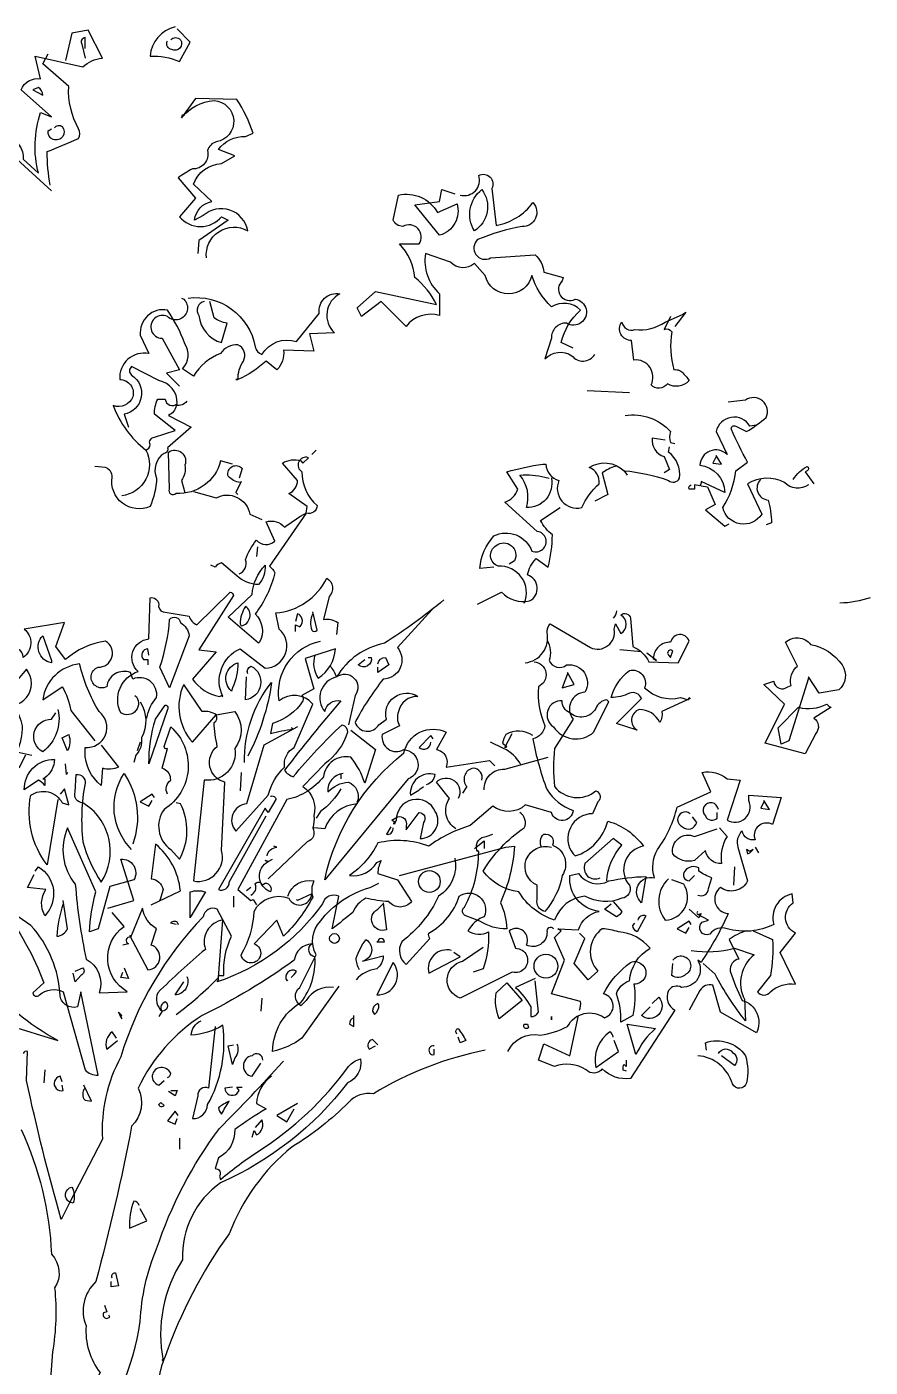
# Model space of a CAD drawing. Header units: inches. Extents: x 0 to 8.9, y 0 to 12.
# Drawn here: x 4.23 to 8.88, y 4.57 to 11.95 of the extents above; entities that cross this region are included whole.
import ezdxf

# ---------------------------------------------------------------- set-up
doc = ezdxf.new("R2010")
doc.units = ezdxf.units.IN
doc.header["$MEASUREMENT"] = 0

# ---------------------------------------------------------------- blocks, each defined once
blk = doc.blocks.new('A$C2F474FAB')
for points in [[(4.3673, 11.0498), (4.0924, 11.3008, 0.636124), (4.0386, 11.1215, -0.212875), (3.7278, 11.0797, -0.040161), (3.5545, 10.8406, -0.538727), (3.6263, 10.9482, -0.038391), (3.68, 11.1335, 0.023422), (3.9848, 11.2948, -0.778931), (4.2119, 11.2231), (4.2956, 11.1454, -0.14267), (4.3075, 11.4801), (4.3673, 11.4562), (4.2, 11.6056, -0.349304), (4.3075, 11.6653), (4.2776, 11.7908), (4.5406, 11.7311, -0.186783), (4.6482, 11.7789), (4.5705, 11.9343), (4.4808, 11.9163), (4.445, 11.7669)], [(4.5525, 11.8327), (4.5525, 11.8924, 0.535172), (4.5346, 11.8566), (4.5525, 11.7789)], [(5.0486, 11.9522, 0.315994), (4.9111, 11.7908, -0.114075), (5.0725, 11.761), (5.1322, 11.8685), (5.0605, 11.9402)], [(5.0247, 11.8805, -0.449051), (5.0784, 11.8805, -0.780762), (5.0306, 11.8267, -0.5), (5.0067, 11.8745)], [(4.3613, 11.0797, -0.04158), (4.3434, 11.2649, 0.012192), (4.5167, 11.3367, 0.248367), (4.5167, 11.3904, -0.13884), (4.4629, 11.6235), (4.3195, 11.749), (4.3494, 11.8028)], [(4.2657, 11.6056), (4.3195, 11.5757, 0.276978), (4.2956, 11.6175), (4.2657, 11.6056)], [(5.2219, 10.6793, -0.61586), (5.449, 10.8287, 0.591492), (5.2039, 10.9124), (5.1561, 10.8884, -0.334061), (5.2518, 10.99), (5.1502, 11.0857, -0.300079), (5.3055, 11.1992), (5.3773, 11.241), (5.2876, 11.2769, -0.24559), (5.437, 11.3486), (5.4788, 11.3665, 0.064346), (5.3892, 11.5518), (5.1621, 11.5578), (5.0844, 11.4502, -0.216293), (5.2637, 11.5458, -0.89946), (5.2757, 11.3187, 0.265564), (5.2278, 11.2709, -0.5), (5.1442, 11.1693, 0.034439), (5.0665, 11.1215), (5.1621, 11.008), (5.0725, 10.9064, 0.461777), (5.3055, 10.9064), (5.3414, 10.8884), (5.18, 10.7749), (5.1741, 10.7032)], [(4.3852, 11.3964, -0.442368), (4.4271, 11.4024, -1.516525), (4.3494, 11.3785), (4.3673, 11.3904)], [(6.6203, 11.0259, 0.600372), (6.7219, 11.1335, -0.753342), (6.7936, 11.0618), (6.8175, 10.8586, 0.194229), (7.0207, 10.9841, -0.678314), (6.9609, 10.8526, 0.051498), (6.7159, 10.7809, 0.881622), (6.7876, 10.6793), (7.0326, 10.6972, -0.201935), (7.0804, 10.6016), (7.188, 10.5717), (7.182, 10.5538, 0.881622), (7.2537, 10.4522, -1.244614), (7.2059, 10.3207, 0.436066), (7.1223, 10.2371), (7.0864, 10.1235, -0.359619), (7.2358, 10.1414, 0.522507), (7.3613, 10.1474)], [(7.2418, 10.1833), (7.1761, 10.2131, -0.157089), (7.2836, 10.3924, 0.333328), (7.1223, 10.4104, -0.128128), (7.0147, 10.5837, -0.797302), (6.7577, 10.5837), (6.698, 10.6494, -0.408356), (6.5665, 10.6554), (6.429, 10.7032, 0.259506), (6.5067, 10.4821), (6.5067, 10.3625, 0.302765), (6.3215, 10.3028), (6.184, 10.4402), (6.0765, 10.3566), (6.0525, 10.4044), (6.1541, 10.494), (6.4888, 10.4223, 0.117401), (6.3693, 10.5717, 0.173203), (6.2856, 10.757), (6.3932, 10.757, 0.806671), (6.3035, 10.8526, -0.276978), (6.2498, 10.8884), (6.2796, 11.0259, -0.330963), (6.4948, 10.9303), (6.6024, 10.9781, -0.419418), (6.5067, 10.8048), (6.3693, 10.9721), (6.5067, 10.99), (6.5187, 11.0558), (6.5904, 11.0319)], [(6.7398, 11.0558, -0.434998), (6.698, 10.8287, -0.383423), (6.7398, 11.0558)], [(5.1203, 10.4582, -0.4021), (5.4908, 10.1892, 0.236053), (5.5267, 10.1474, -0.350769), (5.7179, 10.2191), (5.8434, 10.3745, -0.513931), (5.9569, 10.4821, 0.519897), (5.9271, 10.2669), (5.7896, 10.261), (5.8135, 10.1653), (5.6462, 10.1713, -0.233566), (5.6103, 10.0637), (5.5506, 10.1116, -0.081039), (5.3952, 10.01), (5.3832, 10.01), (5.3952, 10.01, -0.147995), (5.4251, 10.1116, 0.442368), (5.3952, 10.2012, 0.265564), (5.2996, 10.1534, 0.169403), (5.1502, 10.0279), (5.0904, 10.0697, 0.349014), (5.1024, 10.2072, 0.066803), (5.0067, 10.3924, 0.501038), (4.8573, 10.255), (4.9051, 10.1534, 0.492294), (4.7438, 10.01, -0.5), (4.8155, 9.9143, -0.4142), (4.7079, 9.8665, 0.138321), (4.8872, 9.6215, -0.529709), (4.7557, 9.3705)], [(5.0844, 10.4582), (5.0964, 10.4522, -1.00415), (5.0067, 10.3566, 1.247116), (4.9769, 10.2371), (5.0725, 10.0637), (5.0008, 10.0458), (5.0725, 9.9741)], [(5.2099, 10.4402, 0.54657), (5.18, 10.3625, 0.310577), (5.3055, 10.2131), (5.3354, 10.3207, -0.131805), (5.2637, 10.3506), (5.2398, 10.4402)], [(7.7796, 10.3566), (7.7438, 10.2849, -0.4142), (7.7856, 10.2729, 0.112411), (7.7976, 10.0637, -0.302765), (7.8514, 10.0398, -0.099014), (7.8812, 10.004, -0.357651), (7.7617, 9.9861, -0.463791), (7.6721, 9.9801, 0.593826), (7.5765, 10.1175), (7.5645, 10.2251, -0.62767), (7.5107, 10.3267, 0.457672), (7.5824, 10.2849, 0.184982), (7.7498, 10.3267), (7.8454, 10.3685), (7.8633, 10.3805), (7.8035, 10.3028)], [(4.8872, 9.6215, 0.333328), (4.9111, 9.6514, -0.5), (4.935, 9.6932), (5.0486, 9.7291), (4.935, 9.8187, -0.099014), (4.9529, 9.9024), (4.9948, 9.9024, 0.663971), (5.0605, 9.8785, 0.376755), (4.9589, 10.004), (4.8095, 10.0817, 0.5), (4.8095, 10.0339, -0.682281), (4.7677, 9.8187), (4.7916, 9.747)], [(5.1143, 9.8904, -0.243835), (5.0545, 9.8665, -0.263626), (5.0127, 9.8127), (5.1382, 9.747), (5.0067, 9.6335, -0.535172), (4.9888, 9.6036, 0.371796), (4.947, 9.4661, -0.090164), (4.9111, 9.3108, -0.594772), (4.702, 9.4721, 0.312363), (4.6661, 9.5259), (4.6063, 9.5319)], [(8.5386, 9.4303, -0.369919), (8.4071, 9.4422, 0.264481), (8.2039, 9.4363), (8.2816, 9.2689, -0.666656), (8.0665, 9.3048, 0.123093), (8.1382, 9.508), (8.2039, 9.5558, -0.027252), (8.1143, 9.7351, -0.720749), (8.1382, 9.753), (8.198, 9.7231, 0.03653), (8.3055, 9.8008, 0.769547), (8.192, 9.8964), (8.0964, 9.8845)], [(7.5286, 9.8127, -0.247742), (7.7796, 9.7231, 0.207977), (7.7796, 9.6633), (7.8035, 9.6574)], [(8.2518, 9.759), (8.2159, 9.753, 0.686798), (8.0306, 9.7231), (8.0904, 9.5976, 0.648468), (7.941, 9.5378, -0.37442), (8.0784, 9.3884), (7.947, 9.4482, -0.236053), (7.941, 9.4243), (7.9111, 9.4303), (7.9111, 9.4064), (7.8812, 9.4064, -0.4142), (7.8932, 9.4303)], [(7.7498, 9.6753), (7.678, 9.6873, 0.37204), (7.7438, 9.5857), (7.7737, 9.5139), (7.7438, 9.496)], [(5.3653, 9.5438), (5.2996, 9.5618, -0.35936), (5.0545, 9.3825, -0.872879), (5.0187, 9.4064), (5.0127, 9.6096, -0.762802), (5.1024, 9.5378, -0.205246), (5.0844, 9.4542), (5.1024, 9.3884)], [(6.8055, 8.9761), (6.7278, 8.9701, -0.159866), (6.8055, 9.1494, -0.443787), (7.0147, 9.0657, 1.153), (7.0446, 9.1733), (6.8653, 9.3347, 0.251633), (6.937, 9.4064), (6.8773, 9.502, -0.035156), (7.0745, 9.5438), (7.0924, 9.5438, 0.326782), (7.1641, 9.4542, 0.618027), (7.2896, 9.3048, -0.102722), (7.3852, 9.4363, 0.333328), (7.3314, 9.5259, -0.346832), (7.5227, 9.508, -0.064789), (7.7677, 9.4542, 0.5), (7.8275, 9.4661, 0.287735), (7.7677, 9.6096), (7.7737, 9.6394)], [(5.4012, 8.9402, 0.4142), (5.437, 9.0179, -0.085083), (5.4968, 9.1255, 0.409286), (5.5984, 9.1195), (5.5506, 9.2271, -0.286789), (5.6522, 9.1972, -0.035156), (5.7717, 9.2749), (5.7776, 9.3108), (5.6761, 9.3825, 0.308105), (5.7239, 9.4542), (5.6402, 9.5498, -0.220123), (5.7418, 9.5618), (5.7537, 9.5498), (5.7836, 9.5797, 0.907883), (5.7478, 9.502, 0.222046), (5.8314, 9.3167, -0.523941), (5.7717, 9.2749), (5.5685, 8.9821, -0.099014), (5.5984, 8.9462, -0.106323), (5.4908, 8.7191, -0.326889), (5.5147, 8.5637), (5.5087, 8.5578), (5.3414, 8.7012), (5.4729, 8.8267, -0.165176), (5.5446, 8.988, -0.200851), (5.5087, 8.8805, -0.173203), (5.3892, 8.9283), (5.3055, 9, 0.236053), (5.2697, 8.9761), (5.2458, 8.988)], [(5.4071, 9.4422, -0.178345), (5.3414, 9.4781, -0.817993), (5.4191, 9.5199), (5.4012, 9.4661)], [(7.4749, 9.5319, 0.092926), (7.4031, 9.496), (7.433, 9.3765), (7.3613, 9.3406)], [(8.4549, 9.4602, -0.132751), (8.5326, 9.5319, -0.5), (8.5326, 9.508), (8.5207, 9.502), (8.5685, 9.4363)], [(7.1223, 9.4661, -0.489075), (6.9848, 9.3048, 0.257034), (6.949, 9.4841, -0.076462), (7.0864, 9.4721), (7.1103, 9.4661)], [(8.2757, 9.4602, 0.656815), (8.3175, 9.3466, -0.053406), (8.3354, 9.2211), (8.3055, 9.2092)], [(5.1502, 9.3944), (5.2757, 9.3586, -0.510468), (5.4609, 9.2689), (5.5267, 9.239)], [(6.7159, 8.7729), (6.8474, 8.8386, 0.25), (7.0027, 8.7908, 0.663467), (6.9908, 8.9343, -0.148178), (7.0386, 9.0239), (7.1043, 8.9761, 0.057068), (7.1282, 9.1554, -0.099014), (7.0625, 9.2331), (7.1701, 9.3048)], [(6.9729, 8.7789, 0.559616), (6.8294, 8.9821, -0.630219), (6.8175, 9.0956, -0.808411), (6.9191, 9.012), (6.8892, 8.994)], [(4.8275, 8.2709, -0.931778), (4.7498, 8.1753, -0.45929), (4.8454, 8.4024, -0.660172), (4.9051, 8.5817), (4.9111, 8.8088, -0.442368), (4.9589, 8.7729, 0.4142), (4.9828, 8.7311), (5.1263, 8.7072, 0.219635), (5.1681, 8.6594), (5.3533, 8.8386, -0.333328), (5.3713, 8.8207), (5.18, 8.5219), (5.2757, 8.51), (5.1442, 8.3606, 0.188675), (5.2936, 8.2649), (5.3055, 8.2709), (5.3115, 8.2649, -0.420059), (5.4071, 8.5279), (5.5446, 8.4203, 0.685608), (5.6223, 8.6355), (5.6043, 8.7251, 0.263565), (5.8852, 8.9163, -0.49028), (5.8972, 8.8147), (5.8673, 8.6892, -0.205246), (5.945, 8.6713), (5.939, 8.6056)], [(6.5306, 8.7968, -0.032425), (6.202, 8.5578, 0.210526), (5.939, 8.3725, 0.557053), (5.8733, 8.1813, -0.431534), (5.9629, 8.241, 0.015289), (5.6522, 7.8586, 0.162277), (5.7, 7.8227, -0.030579), (5.9689, 8.1096, -0.355026), (5.9988, 8.0677, -0.161758), (5.8733, 7.8944), (5.7537, 7.7689, -0.32045), (5.8135, 7.6076, -0.099014), (5.8075, 7.5418, -0.46698), (5.7776, 7.4641), (5.5625, 7.261)], [(8.8792, 8.8088, -0.081085), (8.7119, 8.7789)], [(4.2239, 7.9422), (4.188, 7.8705), (4.1043, 7.9004), (4.0924, 8.1215, -0.355026), (4.0804, 8.2231, 0.788391), (4.2298, 8.4143), (4.1581, 8.3307, -0.312881), (4.0446, 8.4801, -0.116058), (3.9251, 8.3964, -0.265564), (3.9012, 8.4203, 0.226822), (3.8952, 8.504, 0.49527), (3.8414, 8.4861, 0.295303), (3.8175, 8.3725, -0.346893), (3.686, 8.1514), (3.7697, 8.0976), (3.8055, 8.1633, -0.244461), (3.686, 8.3606, 0.215332), (3.7577, 8.4263, -0.236053), (3.8414, 8.6594), (3.7697, 8.6414, -0.59729), (3.6621, 8.6116), (3.686, 8.7311), (3.6621, 8.7371)], [(5.4131, 8.6534, 0.659393), (5.437, 8.761, 0.139038), (5.4071, 8.6653), (5.4131, 8.6534)], [(5.7119, 8.6235), (5.7119, 8.6594), (5.7358, 8.6474, 0.302765), (5.7478, 8.6952, 0.265564), (5.7239, 8.7191), (5.7119, 8.6773)], [(5.8075, 8.7191, 0.195877), (5.8016, 8.6295, 0.4142), (5.8314, 8.6295), (5.8075, 8.7311)], [(6.4649, 8.743), (6.2737, 8.5339, -0.63649), (6.196, 8.3606, 0.04776), (6.0406, 8.1215, 0.639832), (6.1721, 8.1096), (6.2139, 8.1394, -0.689148), (6.3872, 8.2649, 0.369919), (6.2796, 8.1813, 0.225418), (6.2856, 8.1036), (6.19, 8.0558, 0.638885), (6.3095, 7.9721, -0.813461), (6.3334, 7.8108), (5.8733, 7.255, -0.173706), (6.3095, 7.9542, -0.490295), (6.5426, 8.0677), (6.4888, 7.9721, -0.489075), (6.5426, 7.8765), (6.7816, 7.9124), (6.8115, 7.8825)], [(6.9788, 8.4502, 0.444092), (7.0984, 8.6175, -0.197815), (7.1163, 8.6653), (7.3374, 8.5339, 0.607483), (7.4689, 8.6355), (7.4749, 8.6653), (7.5047, 8.6116, 0.589737), (7.5047, 8.7131, -0.60791), (7.5585, 8.6952), (7.5705, 8.5398, -0.177399), (7.6601, 8.4562), (7.8215, 8.4502), (7.8812, 8.5697, 0.765594), (7.7796, 8.5637, 0.420074), (7.684, 8.4741), (7.702, 8.4622), (7.6482, 8.504)], [(7.4808, 8.7371, -0.173203), (7.4629, 8.6952)], [(4.8932, 8.1454, -0.149368), (4.947, 8.259, 0.589905), (4.8155, 8.3606), (4.8035, 8.3964, 0.490158), (4.6721, 8.3187, -1.060547), (4.6243, 8.4263, 0.776093), (4.6661, 8.5697, 0.142365), (4.445, 8.4681), (4.3912, 8.5398), (4.439, 8.6713), (4.2179, 8.6355, -0.50354), (4.2119, 8.4801, 0.628937), (4.1282, 8.5219, -0.265564), (4.0804, 8.3068, -0.169571), (4.2059, 8.1036, -0.119873), (4.1761, 7.9602), (4.2597, 7.9422)], [(5.0187, 8.3127), (4.9649, 8.4263, 0.065445), (5.0187, 8.6892, -0.659393), (5.0784, 8.6713, -0.236053), (5.1263, 8.5996), (5.0187, 8.3127)], [(4.3673, 8.4622), (4.3673, 8.4502, -0.602081), (4.3195, 8.5996), (4.3673, 8.4622)], [(5.7239, 8.0976), (5.5386, 7.996), (5.443, 7.6733, 0.621735), (5.3832, 7.5239), (5.5625, 7.7211, -0.145264), (5.6522, 7.8765, -0.318115), (5.7059, 7.9841), (5.8075, 8.2231, 0.4142), (5.6223, 8.241, -0.3983), (5.8494, 8.5697)], [(7.0984, 8.5757, -0.203796), (7.1103, 8.4622, 0.5), (7.2059, 8.4382, -0.634598), (7.3075, 8.2888, 0.605972), (7.2418, 8.1394), (7.1402, 7.9781, 0.057175), (7.1402, 7.7689, 0.421936), (7.3673, 7.745, -0.582718), (7.3792, 7.6853), (7.3494, 7.6195, 0.620148), (7.2418, 7.3984), (7.2537, 7.3865, 0.257812), (7.433, 7.5777, -0.173203), (7.6302, 7.4402, 0.587067), (7.5525, 7.2251, -0.514618), (7.5107, 7.1534, -0.232178), (7.3075, 7.1653, 0.29216), (7.1402, 7.0339, -0.185837), (6.943, 7.1892, -0.198715), (6.7458, 7.3028, -0.106171), (6.9729, 7.5418, 0.37854), (6.949, 7.6255)], [(8.5386, 8.3665), (8.431, 8.0199), (8.3892, 8.002), (8.3713, 8.0916), (8.4848, 8.2052, 0.182709), (8.6402, 8.2231, 0.162277), (8.6641, 8.2052), (8.5685, 8.1454, -0.442368), (8.5804, 8.0618), (8.5207, 7.9482), (8.2996, 8.008), (8.4071, 8.2231), (8.2936, 8.3307), (8.3474, 8.3486, 0.608597), (8.4251, 8.3187), (8.443, 8.3247, -0.302765), (8.4788, 8.4323), (8.4131, 8.5637, -0.435272), (8.5506, 8.5518, -0.199997), (8.7239, 8.4382, -0.39035), (8.7059, 8.3008), (8.5984, 8.2829), (8.5386, 8.3725), (8.5386, 8.3665)], [(4.9051, 8.492), (4.8992, 8.5279, 0.663971), (4.8753, 8.4681), (4.8992, 8.4681), (4.8992, 8.4382)], [(5.8195, 8.492, 0.240036), (5.8374, 8.3665, 0.2379), (5.933, 8.5279), (5.7657, 8.4741), (5.8135, 8.3068), (5.7478, 8.2709, -0.236053), (5.7537, 8.241, -0.178345), (5.5864, 8.1155), (5.5745, 8.0618, -0.026764), (5.7, 8.0857), (5.688, 8.0916)], [(7.7916, 8.5159, 1), (7.7677, 8.492), (7.7796, 8.4801), (7.7916, 8.5159)], [(7.0267, 8.4562, -0.781662), (7.0506, 8.3187, 0.117264), (7.0864, 8.1036, -0.313339), (7.0207, 8.0319, 0.047501), (7.0984, 7.751, 0.169022), (7.2418, 7.6375, -0.818817), (7.1223, 7.6255), (6.9788, 7.6673, -0.366302), (6.7996, 7.6614), (6.6741, 7.5538, 0.087692), (6.447, 7.4402, 0.152817), (6.1661, 7.4582, -0.122787), (6.0107, 7.2789, 0.295853), (6.1601, 7.3506), (6.184, 7.3625, 0.119873), (6.1661, 7.2908), (6.2737, 7.255), (6.3514, 7.1355, -0.477066), (6.2259, 7.1355, -0.0401), (6.1004, 7.1534, 0.198517), (6.0286, 7.0757, -0.006836), (5.9151, 6.9861), (5.951, 7.1653, 0.45993), (5.8613, 7.1235, -0.158264), (5.2816, 6.6932), (5.2876, 6.7052), (5.2876, 6.7291), (5.3175, 6.7291, -0.124191), (5.3593, 6.9442), (5.2816, 7.0936, 0.514618), (5.2039, 7.0518, 0.118927), (4.7498, 6.2809, 0.137955), (4.6482, 5.8267), (4.4689, 5.4801, -0.704712), (4.4808, 5.5637, -0.204086), (4.4868, 5.4741), (4.4689, 5.4801), (4.4211, 5.3845, -0.014694), (4.2298, 6.1494), (4.2358, 6.3108, 0.4142), (4.2119, 6.2988)], [(4.2, 5.8805, -0.100525), (4.3673, 5.1932, -0.35463), (4.3852, 5.008, -0.067169), (4.3733, 4.6554), (4.3016, 3.6873)], [(4.6422, 7.996), (4.7378, 7.8765, -0.204086), (4.6482, 7.8705), (4.6422, 7.7749, -0.226822), (4.5525, 7.9602), (4.5525, 7.9841, 0.749039), (4.6302, 8.1813, -0.077942), (4.5227, 8.4442, 0.34404), (4.3195, 8.247), (4.4271, 8.3187, -0.080353), (4.4749, 8.1873), (4.6063, 8.0199)], [(5.3593, 8.2948, -0.592255), (5.3952, 8.4502, -0.099731), (5.3653, 8.3127), (5.3593, 8.2948)], [(5.449, 8.3904, -0.4142), (5.4669, 8.4323, -0.738571), (5.437, 8.247), (5.443, 8.3725)], [(5.9031, 8.4323, -0.062256), (5.939, 8.3725, -0.882339), (6.0406, 8.2709), (6.0047, 8.1096)], [(6.1123, 8.4801), (6.1302, 8.4801, -0.707504), (6.0585, 8.4382), (6.0944, 8.4681)], [(6.1661, 8.4442, -0.380188), (6.2079, 8.4801), (6.2259, 8.4382), (6.1661, 8.3964), (6.1661, 8.4263)], [(5.431, 7.9004, -0.174072), (5.5804, 8.3426, -0.088486), (5.449, 7.9363)], [(7.8872, 8.253), (7.7318, 8.1813, -0.162277), (7.7199, 8.1215, 0.291199), (7.6063, 8.1932, 0.630219), (7.5944, 8.0797), (7.4808, 8.1155), (7.6183, 8.253, 0.4142), (7.5525, 8.2829, -0.124695), (7.451, 8.259, -0.156006), (7.5525, 8.4084, -0.597885), (7.6362, 8.3127, 0.261948), (7.8334, 8.259), (7.8753, 8.247), (7.8812, 8.259), (7.8872, 8.253)], [(5.2757, 8.1633), (5.3773, 8.1813, -0.352936), (5.3773, 7.9781, -0.5103), (5.2099, 7.8048), (5.1502, 7.249, 0.554825), (5.3055, 7.4163), (5.3235, 7.7928, -0.628204), (5.2816, 7.99, -0.044617), (5.2637, 8.1215, 0.4142), (5.2757, 8.1633, 0.205246), (5.198, 8.1813), (5.0964, 8.3307, 0.298126), (5.1442, 8.0139), (5.2757, 8.1633)], [(4.4031, 8.1932, -0.297256), (4.3195, 7.9602, -0.782791), (4.3673, 8.1394), (4.3912, 8.1753)], [(4.8573, 8.2351, -0.272202), (4.8633, 8.0378, -0.236053), (4.8334, 7.9422), (4.8215, 7.9004)], [(4.9051, 7.8944, -0.079437), (4.941, 8.1394), (4.9948, 8.2171, -0.618027), (5.0067, 8.1932), (4.9051, 7.8944)], [(7.2239, 8.1753, -0.319077), (7.182, 8.241, 0.777725), (7.1342, 8.0976, 0.455246), (7.3553, 8.0677), (7.439, 8.2351), (7.4271, 8.247, 0.25296), (7.3673, 8.1992, -0.489075), (7.2239, 8.1753)], [(4.4569, 7.9661), (4.4271, 8.0378), (4.4629, 8.0558, -0.195877), (4.4569, 7.9661)], [(5.0067, 7.7271, -0.35614), (5.0247, 7.8048, 0.302765), (4.9888, 7.8645), (4.9769, 7.8705), (5.0067, 7.9781, -0.618027), (4.9888, 7.99), (5.0247, 8.0976, -0.499023), (4.9888, 7.6434, 0.420273), (5.0247, 7.4223), (5.0725, 7.3685, 0.254562), (5.0784, 7.6733), (5.0545, 7.6793)], [(6.0167, 8.0797), (6.1541, 7.9721), (6.0944, 7.7869, 0.096893), (6.0167, 7.9303, 0.449585), (5.8673, 7.8227, -0.175735), (5.6641, 7.6972), (5.3952, 7.2012), (5.4669, 7.1414), (5.4788, 7.1474), (5.4968, 7.1175)], [(6.4709, 8.0319), (6.4589, 8.0498), (6.3932, 7.9841, 0.630219), (6.4589, 8.0139)], [(7.0207, 8.0498, 0.278625), (6.8713, 8.0558, 0.07106), (6.8533, 8.008), (6.8773, 7.99), (6.8713, 7.9841), (6.8653, 7.9841), (6.9071, 8.0618)], [(6.9549, 7.8884, 0.159607), (6.8593, 7.9781), (6.7876, 8.0139)], [(4.3314, 7.8167), (4.3195, 7.8108), (4.3314, 7.8108), (4.3314, 7.7749, 0.099014), (4.2956, 7.8048), (4.2179, 7.751, -0.428558), (4.3852, 7.9183, -0.211655), (4.3314, 7.8167)], [(6.7518, 7.751, -0.447098), (6.8653, 7.8645), (7.1043, 7.9303)], [(4.5406, 7.6793, -0.523941), (4.4988, 7.739), (4.5047, 7.8347, -0.5), (4.5525, 7.7869, 0.072708), (4.5406, 7.4641, 0.077194), (4.6422, 7.243, 0.423996), (4.5406, 7.6793)], [(4.8095, 7.4223, -0.356445), (4.7677, 7.8406, -0.241074), (4.8155, 7.4522)], [(5.9749, 7.8406, 0.4142), (5.8912, 7.739, -0.198578), (6.0047, 7.7928, -0.4142), (6.0525, 7.6853), (6.0525, 7.6733, 0.297668), (5.8733, 7.5359), (5.8135, 7.5418)], [(6.435, 7.7809, 0.291199), (6.4828, 7.8347, 0.528915), (6.3454, 7.7211, 0.039932), (6.4171, 7.7689)], [(6.7398, 7.8048, 0.45993), (6.692, 7.8705, 0.578781), (6.6561, 7.7689), (6.6322, 7.7331)], [(7.2776, 6.5378, 0.123093), (7.2836, 6.5857), (7.1223, 6.6275), (7.194, 6.8127), (7.1402, 6.9382), (7.1761, 6.9741), (7.1581, 6.9861), (7.2717, 6.9801, -0.276978), (7.3852, 7.0817, -0.407166), (7.2239, 7.2789), (7.2717, 7.2908, 0.386765), (7.439, 7.249, -0.051407), (7.6422, 7.2729), (7.6183, 7.1295, -0.775711), (7.69, 7.2669, -0.210693), (7.7079, 7.4223, 0.09433), (7.8155, 7.6554), (8.0008, 7.739), (7.9529, 7.8466, -0.236053), (8.0904, 7.8108), (8.1621, 7.8048), (8.0904, 7.5837, 0.739182), (8.2099, 7.6912), (8.2099, 7.7211), (8.3892, 7.7092), (8.3414, 7.5598, 0.593628), (8.2398, 7.494), (8.2458, 7.4761, -0.427887), (8.1741, 7.5239, 0.302765), (8.1502, 7.4343), (8.2039, 7.249, -0.464859), (8.0545, 7.2131, 0.698227), (8.0964, 7.0697, -0.045349), (7.947, 6.8008), (7.929, 6.8127, -0.599991), (7.8394, 6.6633, 0.395447), (7.7677, 6.6454, 0.406204), (7.8035, 6.5378), (7.5585, 6.1614, -0.242004), (7.4031, 6.2151, -0.463791), (7.3135, 6.2092, 0.242371), (7.1402, 6.2271), (7.0506, 6.2629), (7.0804, 6.3526), (7.2239, 6.2869), (7.2717, 6.508)], [(4.4031, 7.6972), (4.3434, 7.3386, -0.216599), (4.2537, 7.7211, -0.447189), (4.4271, 7.6793), (4.4629, 7.6673), (4.439, 7.757), (4.4151, 7.7271)], [(5.9629, 7.757, -0.109482), (5.8494, 7.6315), (5.8255, 7.5956)], [(6.5964, 7.5359, -0.424515), (6.5605, 7.7032), (6.4888, 7.7928, -0.880783), (6.6083, 7.7032)], [(5.5745, 7.7151, -0.535172), (5.6043, 7.6972), (5.5625, 7.6255), (5.5446, 7.6494), (5.2876, 7.2012, 0.523941), (5.3474, 7.243), (5.5506, 7.6076)], [(6.2737, 7.6016, -0.632065), (6.3215, 7.5538), (6.3215, 7.5299), (6.3932, 7.6255, -0.680847), (6.4171, 7.5717), (6.3992, 7.4821, 0.580322), (6.4828, 7.6315, 0.820084), (6.2677, 7.5837), (6.2617, 7.5717), (6.2438, 7.5837), (6.2737, 7.6016)], [(8.0426, 7.6434, 1.387421), (7.9709, 7.6076, 0.544022), (8.0366, 7.5956), (8.0366, 7.6255)], [(7.8872, 7.6195, 1.182175), (7.8454, 7.5478, 0.588394), (7.9231, 7.5717), (7.8992, 7.6016)], [(4.678, 7.0996), (4.8215, 7.1414), (4.7498, 7.3685, -0.618027), (4.8215, 7.255), (4.69, 7.2191), (4.6243, 6.9861), (4.5765, 6.9681, -0.048447), (4.6123, 7.1892), (4.4569, 7.5418, 0.283707), (4.4988, 7.2311, 0.030441), (4.5585, 6.8187, -0.369919), (4.6302, 6.6335), (4.7856, 6.6394, -0.550293), (4.7677, 6.998), (4.702, 7.0757)], [(6.2378, 7.5478), (6.2139, 7.506, 0.45993), (6.2498, 7.5359), (6.2498, 7.5418)], [(8.0486, 7.5418), (8.0904, 7.494, 0.185669), (8.0605, 7.3446, -0.373596), (7.9709, 7.4163), (7.9111, 7.3625, -0.302765), (7.7916, 7.3984, -0.609818), (7.9111, 7.494), (8.0366, 7.5359)], [(6.2856, 7.2789), (6.8713, 7.4343), (6.9191, 7.4402, -0.09053), (6.8414, 7.1295, -0.098373), (6.8773, 6.9861, -0.158417), (6.7278, 7.0279), (6.6502, 7.0578, -0.618027), (6.6442, 7.1056, 0.124496), (6.7219, 7.4104), (6.7099, 7.4163), (6.7159, 7.4104, -0.4142), (6.7398, 7.488), (6.7637, 7.494), (6.7996, 7.506)], [(7.0685, 7.4343, -0.32518), (7.0804, 7.506, -0.660995), (7.1282, 7.4462, -0.484589), (7.182, 7.2789, -0.136536), (7.0864, 7.0817, -0.447098), (7.0446, 7.1474), (7.0446, 7.2251, -0.949951), (7.1223, 7.4343)], [(7.4271, 7.249, -0.165222), (7.5107, 7.4462), (7.4629, 7.4821), (7.3075, 7.3446, 0.703232), (7.3912, 7.2669)], [(4.9171, 7.1175), (5.0784, 7.1952, 0.194931), (4.941, 7.4522), (4.9171, 7.261, -0.335129), (4.9828, 7.2012), (4.9649, 7.1414), (4.9709, 7.1534)], [(5.5565, 7.3865, -0.368179), (5.6103, 7.4343), (5.5924, 7.4402)], [(4.2776, 7.3028), (4.2956, 7.3267, -0.480316), (4.3314, 7.0578, -0.290115), (4.3374, 7.2012), (4.2358, 7.2131), (4.2717, 7.2849)], [(5.4669, 7.1713, 0.4142), (5.4908, 7.2311, -0.819794), (5.5267, 7.2251), (5.5446, 7.2371, -0.566177), (5.5745, 7.1892, -0.644958), (5.5625, 7.3566), (5.5446, 7.3625), (5.5625, 7.3566), (5.5864, 7.3685)], [(6.5904, 7.3745, -0.310577), (6.5008, 7.1653, -0.122925), (6.2976, 6.9143, 0.363174), (6.3215, 6.7888), (6.4529, 6.9323, -0.236053), (6.447, 6.9622, 0.191803), (6.6143, 7.1653, -0.770874), (6.7518, 7.0518, 0.162277), (6.6741, 6.992), (6.6621, 6.9741, 0.265564), (6.7757, 6.9681, -0.095016), (6.7458, 6.7649), (6.692, 6.747)], [(7.929, 7.1713, 0.535172), (7.9888, 7.2072), (8.0067, 7.2669, -0.069427), (7.935, 7.3028), (7.935, 7.3207, 0.38205), (7.8573, 7.3028, 0.608597), (7.8812, 7.249), (7.9111, 7.2789)], [(5.6701, 7.1653, -0.384506), (5.8135, 7.249, 0.195877), (5.8075, 7.1594, -0.073074), (5.6462, 6.9442), (5.6103, 7.0339), (5.4848, 6.9024, -1.743393), (5.4131, 6.8426, 0.124786), (5.4848, 7.0817, -0.390579), (5.6761, 7.1534, 0.76149), (5.8016, 7.1773), (5.7239, 7.1414), (5.7179, 7.1474)], [(5.9211, 6.6633, 0.295853), (5.7717, 6.5916), (5.7418, 6.5618, -0.531342), (5.7358, 6.6633), (5.8255, 6.8426, -0.321411), (5.8494, 7.0279, -0.165146), (6.1243, 7.2131), (6.1721, 7.2371)], [(7.7677, 7.261, 0.392609), (7.7498, 7.0339, 0.592926), (7.8514, 7.2311), (7.7856, 7.255)], [(5.1382, 7.0578), (5.1322, 7.0458), (5.1322, 7.1892, -0.145767), (5.2159, 7.1892), (5.1382, 7.0578)], [(8.2338, 6.9741), (8.3414, 6.9263, -0.062256), (8.3294, 6.7291), (8.2577, 6.6394, 0.511307), (8.3294, 6.6394, -0.211151), (8.4669, 6.6813), (8.3832, 6.8546), (8.4669, 6.9622, -0.569229), (8.4549, 7.1295), (8.449, 7.1773, 0.435181), (8.3474, 7.01, -0.191376), (8.0904, 6.9861, 0.32045), (7.9948, 6.9562, -0.867294), (7.9529, 7.0219), (7.9888, 7.0339), (7.929, 7.0637), (7.9231, 7.0697), (7.929, 7.0637), (7.947, 7.0697), (7.935, 7.0458), (7.8812, 7.0936)], [(4.0864, 6.5319), (3.9908, 6.6454, 0.598862), (4.1282, 6.4542), (4.4031, 6.3705, -0.099014), (3.9908, 6.7112, -0.340195), (4.0147, 7.0996), (4.182, 6.8546), (4.1761, 6.7948)], [(4.0924, 7.1056, -0.076447), (4.3255, 6.6873), (4.2657, 6.6335, 0.704712), (4.3016, 6.6215, -0.30159), (4.433, 6.6394), (4.5525, 6.2092, 0.21463), (4.6243, 6.1793), (4.5286, 6.6394), (4.5107, 6.5558, -0.445358), (4.4151, 6.6155, 0.17659), (4.2537, 7.004), (4.0804, 7.1235), (4.0924, 7.1056)], [(4.433, 7.1235, 0.077118), (4.3972, 6.9442, 0.267303), (4.4569, 6.9861), (4.433, 7.1414)], [(4.7976, 6.9502), (4.8992, 6.759, 0.819794), (4.9171, 6.8964), (4.947, 6.9861, -0.236053), (4.8693, 7.0996), (4.8035, 6.9382, 1), (4.7916, 6.9024), (4.7617, 6.8964)], [(6.196, 7.1295), (6.2139, 6.9801, -0.940643), (6.1661, 7.0936), (6.196, 7.1235)], [(7.4629, 7.1355), (7.5107, 7.0817, -0.199997), (7.4808, 7.0518), (7.4151, 7.0936), (7.451, 7.1235)], [(5.0545, 6.5139, 0.04184), (5.2876, 6.7171), (5.3115, 7.0339, 0.468109), (5.2159, 6.8725, 0.018356), (4.9529, 6.6335, 0.326645), (4.9769, 6.5319, -0.4142), (4.9948, 6.5857, -0.741867), (4.9769, 6.5319), (4.9589, 6.502)], [(5.0545, 7.01), (5.0247, 7.0159, -0.489075), (5.0605, 7.0219), (5.0665, 7.01)], [(7.6004, 7.0339, -0.5), (7.6422, 7.0578), (7.5944, 6.9681, -0.236053), (7.5705, 7.004), (7.5824, 7.0159)], [(7.1342, 6.9861, 0.80217), (7.0984, 6.9681, -0.574356), (6.9848, 6.8964, 0.795502), (6.8892, 6.9741), (6.9251, 6.8785, -1.140289), (6.9071, 6.747), (6.6203, 6.6036, -0.765594), (6.6322, 6.8068), (6.7458, 6.8845)], [(6.8832, 6.3108, -0.347153), (7.0625, 6.4004, 0.084183), (7.2119, 6.4482, -0.45993), (7.4151, 6.496, 0.771713), (7.4091, 6.6275, -0.110504), (7.5585, 6.8008, -1.251892), (7.5765, 6.6813, -0.104599), (7.5705, 6.508), (7.5047, 6.4721, 0.100174), (7.4808, 6.6275, -0.251633), (7.5525, 6.6992, -0.246048), (7.6661, 6.8785, 0.20723), (7.4928, 6.9681, 0.077118), (7.4031, 6.9861, 0.459503), (7.3792, 6.753), (7.3255, 6.7052), (7.2478, 6.7948), (7.3075, 6.9323), (7.2776, 6.9622)], [(8.198, 6.9741, 0.100235), (8.1024, 6.9263), (8.1561, 6.8187, 0.4142), (8.1083, 6.753, 0.044708), (8.1741, 6.5916, -0.471497), (8.2518, 6.4124), (8.0545, 6.5259), (8.0127, 6.6753, 0.343094), (7.941, 6.6454), (7.8812, 6.5378)], [(5.951, 6.6693), (5.7478, 6.3825, -0.103516), (5.5864, 6.3108, -0.263885), (5.7418, 6.5797, 0.184021), (5.8195, 6.8307, -0.641693), (5.8016, 6.9024, 0.359894), (5.7059, 6.8127, -0.041519), (5.198, 6.508, 0.142288), (4.8454, 6.1076, -0.330444), (4.8095, 5.8984, -0.018387), (4.6123, 5.0438, 0.308121), (4.5585, 4.7988, 0.186462), (4.6362, 4.5418, 0.184647), (4.5585, 4.1235, 0.124985), (4.8573, 4.8227, -0.090317), (4.947, 5.2231, -0.081436), (5.2936, 5.8865, 0.012741), (5.6402, 6.251), (5.6462, 6.257)], [(6.0645, 6.759, -0.108093), (6.0466, 6.8247, -0.070297), (6.1004, 6.9263, -0.669678), (6.0824, 6.8068), (6.196, 6.8367, -0.21463), (6.1601, 6.7649, 0.18692), (6.0466, 6.7052)], [(6.1661, 6.9143), (6.202, 6.9143, 1), (6.1661, 6.9143), (6.1601, 6.9143), (6.1661, 6.9143)], [(6.5725, 6.8665, 0.572403), (6.447, 6.741), (6.6203, 6.8307), (6.5844, 6.8546)], [(7.8932, 6.8665, 0.105667), (8.1322, 6.8785), (8.2398, 6.8426, 0.355026), (8.186, 6.5976), (8.192, 6.4781, -0.043289), (8.0247, 6.7351), (7.9589, 6.7948)], [(6.1601, 6.6215, 0.646576), (6.2498, 6.8008), (6.1601, 6.6215)], [(7.7916, 6.8127, -1.247314), (7.8633, 6.7351, -0.380188), (7.7856, 6.7291), (7.7916, 6.7948)], [(4.4988, 6.753), (4.5406, 6.7709, -0.548935), (4.5286, 6.7291), (4.4988, 6.6932), (4.4868, 6.741)], [(5.1143, 6.7231, -0.507782), (5.0486, 6.6215), (5.0964, 6.6932)], [(5.688, 6.7171, 0.099014), (5.7179, 6.753, 0.777771), (5.6641, 6.6992), (5.6701, 6.7052)], [(6.8354, 6.49, -0.133911), (6.8175, 6.6335), (6.8773, 6.6873), (6.9609, 6.5916), (6.8354, 6.49)], [(7.0326, 6.7112), (6.9251, 6.6633, -0.069427), (7.0087, 6.5558), (7.0087, 6.502, 0.276978), (7.0506, 6.5259), (7.0326, 6.6992)], [(6.1661, 6.5737, 0.355026), (6.1362, 6.5319), (6.1482, 6.5139, 0.226822), (6.1721, 6.5677), (6.1661, 6.5737)], [(7.678, 6.5737), (7.7139, 6.6096, -0.939438), (7.6183, 6.508), (7.6661, 6.5558)], [(6.0346, 6.496, 0.386597), (6.0107, 6.4602), (6.0346, 6.4482), (6.0346, 6.508)], [(5.2697, 6.4482), (5.2338, 6.1076, 0.580322), (5.1741, 6.0657), (5.1442, 5.9402, 0.4142), (5.2278, 6.0179, 0.166153), (5.3115, 6.4542, -0.124161), (5.1382, 6.4004, -0.300507), (5.192, 6.4781)], [(6.6024, 6.4064, -0.580322), (6.6083, 6.4363, -0.062256), (6.6502, 6.3705), (6.6203, 6.3586), (6.6083, 6.3884)], [(6.9968, 6.4422, -1), (6.9729, 6.4602), (6.9908, 6.4602), (6.9968, 6.4422)], [(7.5884, 6.2928), (7.5406, 6.4602), (7.696, 6.4363, 0.107346), (7.5884, 6.2928)], [(4.7259, 6.3825), (4.702, 6.4183, 0.32045), (4.6721, 6.3227), (4.7318, 6.3705)], [(5.3892, 6.3526, -0.292984), (5.3773, 6.2749), (5.3653, 6.239), (5.3414, 6.3406), (5.3713, 6.3466)], [(6.1661, 6.3466), (6.1362, 6.3765, 0.535172), (6.1183, 6.3227), (6.1541, 6.3406)], [(7.4629, 6.3884, 0.236053), (7.445, 6.4183, 0.300995), (7.3673, 6.2211), (7.4928, 6.3108), (7.4689, 6.3705)], [(7.9769, 6.3167), (7.9709, 6.3586, -0.333328), (8.192, 6.2869, -0.121552), (8.198, 6.1375, -0.690201), (8.1203, 6.1315, 0.310577), (7.929, 6.2869)], [(6.7577, 6.3167, 0.087677), (6.1422, 6.0777, 0.246613), (6.0047, 6.0299, -0.059418), (5.694, 5.7849, 0.132263), (5.3474, 5.3068, 0.073013), (4.9948, 4.6315, 0.098373), (4.9589, 4.488, -0.036575), (4.6541, 3.6633, 0.099014), (4.6243, 3.4422, -0.049866), (4.6063, 3.0837, 0.029373), (4.433, 2.6116, 0.029037), (4.4629, 1.5717), (4.4868, 0.8845, 0.03653), (4.8514, 0.0837)], [(5.5326, 6.2629, 0.663971), (5.4729, 6.2869, 0.84346), (5.4729, 6.1733), (5.5207, 6.245)], [(6.4769, 6.3406, 1.25), (6.4769, 6.2928), (6.4769, 6.3227)], [(8.0426, 6.2988, -0.568253), (8.1203, 6.3048, -0.489075), (8.1322, 6.2331), (8.0605, 6.2869)], [(5.0067, 6.1673, 0.4142), (5.0247, 6.1912, 0.302765), (4.9709, 6.2211, 0.867294), (4.9589, 6.1255), (4.9888, 6.1494)], [(5.5625, 6.1673), (5.5804, 6.1733, 0.233887), (5.4968, 6.0239), (5.5506, 5.994, 0.023468), (5.3773, 5.8805, -0.295303), (5.2876, 5.7251), (5.2697, 5.6653, -0.618027), (5.2936, 5.6235), (5.2996, 5.6056, -0.032013), (5.5087, 5.761, 0.093262), (6.0047, 6.2271, -0.158417), (6.0705, 6.2689, -0.362045), (5.9988, 6.1375, -0.126785), (5.2996, 5.5876, 0.256363), (5.0904, 5.1633, 0.192581), (4.9828, 4.6076), (4.9769, 4.6135)], [(7.5346, 6.2629), (7.5346, 6.2271), (7.5227, 6.239, 0.236053), (7.5167, 6.2092), (7.5346, 6.2032)], [(4.4271, 6.1434), (4.4151, 6.1733, 1.044418), (4.433, 6.0956), (4.4271, 6.1255)], [(4.5525, 6.1076, 0.388977), (4.5525, 6.0418), (4.5884, 6.0359), (4.5466, 6.1255)], [(5.3653, 6.1135), (5.3235, 6.1076, 0.630219), (5.3892, 6.0777), (5.4012, 6.0956), (5.3892, 6.1135), (5.4191, 6.1135)], [(4.9709, 6.0299), (4.9888, 6.012, -0.618027), (4.9589, 6.0179), (4.9709, 6.0299)], [(5.3474, 6.0359, 0.062256), (5.2876, 6, 0.133911), (5.3055, 5.9641, -0.040466), (5.3474, 6.0359)], [(5.4729, 5.8386), (5.4848, 5.8745), (5.4968, 5.8506, 0.4142), (5.5267, 5.9343), (5.4908, 5.8924)], [(4.8514, 5.4622, 0.343094), (4.8215, 5.4861, 0.112915), (4.7976, 5.3367), (4.8932, 5.3785), (4.8573, 5.4442)], [(4.702, 5.0618, -0.535172), (4.7199, 5.0916), (4.7378, 5.0199), (4.696, 5.0139), (4.696, 5.0438)], [(4.6601, 4.9124), (4.6721, 4.8765), (4.6541, 4.8705, 0.535172), (4.6721, 4.8406), (4.69, 4.8466), (4.684, 4.8586)]]:
    blk.add_lwpolyline(points, format="xyb")
for points in [[(5.0844, 11.4622), (5.0904, 11.4562), (5.0904, 11.4681), (5.1024, 11.4681)], [(7.3195, 9.9502), (7.5525, 9.9382)], [(5.8255, 9.6215), (5.8016, 9.5976)], [(8.0306, 9.5857), (8.0127, 9.5498), (8.0605, 9.5438), (8.0306, 9.5916), (8.0306, 9.5857)], [(5.4131, 9.4482), (5.3832, 9.3884), (5.3952, 9.3765)], [(7.5227, 9.508), (7.5406, 9.4841)], [(7.947, 9.4243), (7.9828, 9.4183), (8.0247, 9.3227), (7.9709, 9.2928), (8.0784, 9.2032), (8.1024, 9.2151)], [(5.5027, 9.0896), (5.4968, 9.0359)], [(7.6183, 8.51), (7.4988, 8.5219)], [(7.2119, 8.3904), (7.182, 8.3127), (7.2478, 8.3307), (7.2119, 8.3964), (7.2119, 8.3904)], [(4.8573, 8.0139), (4.8394, 7.9661)], [(4.4569, 7.8466), (4.451, 7.8347), (4.445, 7.8944)], [(5.4131, 7.8466), (5.4071, 7.745)], [(5.9629, 7.8406), (5.9629, 7.8108)], [(4.935, 7.7092), (4.9231, 7.7271), (4.8573, 7.6853), (4.9051, 7.6614), (4.9231, 7.6912)], [(8.2936, 7.6853), (8.2757, 7.6494), (8.3235, 7.6434), (8.2936, 7.6912), (8.2936, 7.6853)], [(6.2617, 7.5717), (6.2498, 7.5657), (6.2617, 7.5657), (6.2617, 7.5717)], [(6.698, 7.4283), (6.7518, 7.4701), (6.7518, 7.4283)], [(8.2159, 7.4044), (8.2338, 7.4223), (8.2159, 7.4104), (8.198, 7.4223), (8.2039, 7.3984), (8.2159, 7.4044)], [(8.2458, 7.4343), (8.2637, 7.4044)], [(8.1322, 7.3267), (8.1263, 7.2251)], [(5.3713, 7.1653), (5.3713, 7.1056)], [(5.4669, 7.2131), (5.443, 7.1952)], [(7.8932, 7.01), (7.8812, 7.0279), (7.8155, 6.9861), (7.8633, 6.9622), (7.8812, 6.992)], [(7.9231, 7.0757), (7.929, 7.0817), (7.9231, 7.0757)], [(4.7677, 6.7709), (4.7916, 6.7112), (4.7498, 6.7171), (4.7617, 6.747)], [(5.5267, 6.6036), (5.5207, 6.5319)], [(4.7438, 6.508), (4.7557, 6.49), (4.7378, 6.5259), (4.7557, 6.508), (4.7498, 6.502)], [(7.1223, 6.4841), (7.1223, 6.502), (7.1223, 6.4841)], [(4.3314, 6.2092), (4.3255, 6.1375)], [(5.0247, 6.0956), (5.0605, 6.0956), (5.0486, 6.0657), (5.0127, 6.0896)], [(5.0665, 5.9582), (5.0486, 5.9821), (5.0067, 5.9283), (5.0486, 5.9104), (5.0605, 5.9402)], [(5.7239, 6.0239), (5.6103, 5.9582), (5.6641, 5.9223), (5.7059, 5.994)], [(5.0725, 5.8327), (5.0725, 5.7729)]]:
    blk.add_lwpolyline(points)
for centre, radius in [((6.45, 7.246), 0.0598), ((5.9271, 6.9323), 0.0269), ((7.0924, 6.7799), 0.0657)]:
    blk.add_circle(centre, radius)

msp = doc.modelspace()

# ---------------------------------------------------------------- block references
msp.add_blockref('A$C2F474FAB', (0, 0))

doc.saveas('drawing.dxf')
